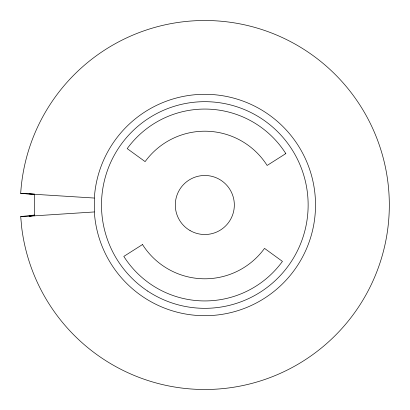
<?xml version="1.0" encoding="UTF-8"?>
<svg xmlns="http://www.w3.org/2000/svg" width="410" height="410" viewBox="0 0 410 410"><rect width="100%" height="100%" fill="white"/><g stroke="black" fill="none" stroke-linecap="round" stroke-linejoin="round"><path stroke-width="0.61" d="M34.686 215.44L29.079 216.193L20.684 216.582L21.771 228.124A184.5 184.5 0 0 0 306.921 358.673A184.5 184.5 0 0 0 297.065 45.218A184.5 184.5 0 0 0 20.684 193.417L34.537 194.289M34.788 215.445L29.079 216.193L94.336 211.949A110.7 110.7 0 0 0 262.164 299.689A110.7 110.7 0 0 0 262.164 110.31A110.7 110.7 0 0 0 94.336 198.05L20.684 193.417M20.684 216.582L34.517 215.04M29.079 193.807L34.696 194.191M94.336 198.05L94.336 211.949M34.389 194.155L34.389 215.844M142.506 244.544L123.815 256.409A95.94 95.94 0 0 0 282.434 261.39L264.522 248.378A73.8 73.8 0 0 1 142.506 244.544M285.821 153.591L267.13 165.455A73.8 73.8 0 0 0 145.114 161.622L127.202 148.61A95.94 95.94 0 0 1 285.821 153.591M147.641 291.059A103.32 103.32 0 0 0 307.936 211.488A103.32 103.32 0 0 0 158.88 112.453A103.32 103.32 0 0 0 147.641 291.059M190.055 230.563A29.52 29.52 0 0 0 234.335 205A29.52 29.52 0 0 0 190.055 179.436A29.52 29.52 0 0 0 190.055 230.563"/></g></svg>
